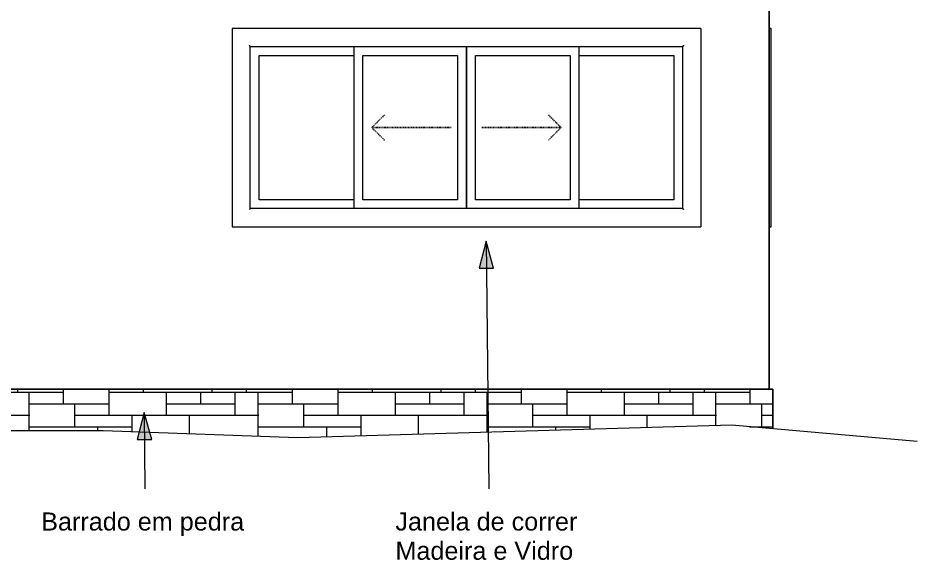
# Model space of a CAD drawing. Header units: millimetres. Extents: x -50912 to 58751, y -45352 to 5553.
# Drawn here: x 28875 to 33862, y -548 to 2457 of the extents above; entities that cross this region are included whole.
import ezdxf

# ---------------------------------------------------------------- set-up
doc = ezdxf.new("R2010")
doc.units = ezdxf.units.MM
doc.linetypes.add('Dash', pattern=[6.35, 3.175, -3.175])
for name, color, linetype, lineweight in [('A-DETL-THIN', 151, 'Continuous', 9), ('A-GLAZ', 151, 'Continuous', 9), ('A-GLAZ-HDLN', 1, 'Dash', 25), ('A-WALL', 113, 'Continuous', 25), ('A-WALL-PATT', 111, 'Continuous', 25), ('G-ANNO-TEXT', 231, 'Continuous', 9)]:
    doc.layers.add(name, color=color, linetype=linetype, lineweight=lineweight)
doc.styles.add('Arial_1', font='arial.ttf', dxfattribs={"height": 100})
pattern_1 = [(0, (34016.3, 0), (0, 1270), [952.5, -317.5]), (0, (34016.3, 63.5), (0, 1270), [0, -381, 381, -190.5, -317.5]), (0, (34016.3, 63.5), (0, 1270), [-952.5, 317.5, 0]), (0, (34016.3, 127), (0, 1270), [0, -571.5, 698.5, 0]), (0, (34016.3, 190.5), (0, 1270), [571.5, -698.5]), (0, (34016.3, 254), (0, 1270), [0, -254, 1016, 0]), (0, (34016.3, 317.5), (0, 1270), [444.5, -317.5, 381, -127]), (0, (34460.8, 381), (0, 1270), [1016, -254]), (0, (33952.8, 444.5), (0, 1270), [698.5, -571.5]), (0, (33762.3, 508), (0, 1270), [571.5, -698.5]), (0, (34016.3, 571.5), (0, 1270), [1016, -254]), (0, (34016.3, 635), (0, 1270), [0, -508, 317.5, -190.5, -254]), (0, (34016.3, 635), (0, 1270), [-1016, 254, 0]), (0, (34651.3, 698.5), (0, 1270), [762, -508]), (0, (34143.3, 762), (0, 1270), [508, -254, 190.5, -317.5]), (0, (34397.3, 825.5), (0, 1270), [508, -190.5, 317.5, -254]), (0, (34905.3, 889), (0, 1270), [762, -508]), (0, (34397.3, 952.5), (0, 1270), [508, -762]), (0, (34651.3, 1016), (0, 1270), [571.5, -698.5]), (0, (34651.3, 1079.5), (0, 1270), [0, -381, 889, 0]), (0, (34270.3, 1143), (0, 1270), [381, -889]), (0, (34651.3, 1206.5), (0, 1270), [889, -381]), (90, (34016.3, 508), (-1270, 8e-14), [190.5, -508, 444.5, -127]), (90, (34143.3, 571.5), (-1270, 8e-14), [317.5, -190.5, 127, -635]), (90, (34206.8, 317.5), (-1270, 8e-14), [127, -1143]), (90, (34270.3, 190.5), (-1270, 8e-14), [127, -762, 190.5, -190.5]), (90, (34333.8, 444.5), (-1270, 8e-14), [127, -1143]), (90, (34397.3, 0), (-1270, 8e-14), [190.5, -571.5, 317.5, -190.5]), (90, (34460.8, 254), (-1270, 8e-14), [190.5, -1079.5]), (90, (34524.3, 571.5), (-1270, 8e-14), [190.5, -63.5, 127, -889]), (90, (34587.8, 63.5), (-1270, 8e-14), [190.5, -1079.5]), (90, (34651.3, 381), (-1270, 8e-14), [190.5, -63.5, 190.5, -127, -698.5]), (90, (34651.3, 381), (-1270, 8e-14), [-571.5, 317.5, -381]), (90, (34778.3, 381), (-1270, 8e-14), [0, -889, 127, -127, -127]), (90, (34778.3, 381), (-1270, 8e-14), [-1143, 127, 0]), (90, (34841.8, 571.5), (-1270, 8e-14), [127, -1143]), (90, (34905.3, 127), (-1270, 8e-14), [127, -444.5, 317.5, -381]), (90, (34968.8, 317.5), (-1270, 8e-14), [63.5, -825.5, 190.5, -190.5]), (90, (35032.3, 381), (-1270, 8e-14), [317.5, -317.5, 190.5, -444.5]), (90, (35095.8, 698.5), (-1270, 8e-14), [190.5, -317.5, 127, -635]), (90, (35159.3, 254), (-1270, 8e-14), [127, -1143]), (90, (35222.8, 381), (-1270, 8e-14), [127, -381, 190.5, -571.5])]

# ---------------------------------------------------------------- blocks, each defined once
blk = doc.blocks.new('CRT_JAN_Correr_Vidro e Madeira_4 Folhas - 240x90 cm-3838063-FACHADA LATERAL ESQUERDA GARAGEM')
at = {"layer": 'A-GLAZ'}
for p, q in [((-37059.650772, 2400), (-37069.650772, 2400)), ((-37059.650772, 1300), (-37059.650772, 2400)), ((-37069.650772, 1300), (-37059.650772, 1300))]:
    blk.add_line(p, q, dxfattribs=at)
blk = doc.blocks.new('CRT_JAN_Correr_Vidro e Madeira_4 Folhas - 240x90 cm-3838197-FACHADA LATERAL ESQUERDA GARAGEM')
at = {"layer": 'A-GLAZ'}
for p, q in [((-40049.7, 2400), (-40049.7, 1300)), ((-37449.7, 2400), (-40049.7, 2400)), ((-37449.7, 2400), (-37449.7, 1300)), ((-39948.7, 1401), (-39948.7, 2299)), ((-39948.7, 2299), (-37550.7, 2299)), ((-39374.7, 2299), (-39374.7, 1401)), ((-38749.7, 1400.8), (-38749.7, 2299.2)), ((-38749.7, 2299.2), (-38749.7, 1400.8)), ((-38124.7, 1401), (-38124.7, 2299)), ((-37550.7, 2299), (-37550.7, 1401)), ((-39899.7, 1450), (-39899.7, 2250)), ((-39899.7, 2250), (-39374.7, 2250)), ((-39324.7, 1450), (-39324.7, 2250)), ((-39324.7, 2250), (-38799.7, 2250)), ((-38799.7, 2250), (-38799.7, 1450)), ((-38699.7, 2250), (-38174.7, 2250)), ((-38699.7, 1450), (-38699.7, 2250)), ((-38174.7, 2250), (-38174.7, 1450)), ((-38124.7, 2250), (-37599.7, 2250)), ((-37599.7, 2250), (-37599.7, 1450)), ((-39374.7, 1450), (-39899.7, 1450)), ((-38799.7, 1450), (-39324.7, 1450)), ((-38174.7, 1450), (-38699.7, 1450)), ((-37599.7, 1450), (-38124.7, 1450)), ((-37550.7, 1401), (-39948.7, 1401)), ((-40049.7, 1300), (-37449.7, 1300))]:
    blk.add_line(p, q, dxfattribs=at)
for points, knots in [([(-39948.7, 2299), (-39948.7, 2299), (-39948.7, 2299.1), (-39949, 2299.4), (-39949.3, 2299.7), (-39949.6, 2300), (-39949.9, 2300.2), (-39950.2, 2300.5), (-39950.6, 2300.9), (-39951.1, 2301.4), (-39951.4, 2301.8), (-39951.8, 2302.2), (-39952.6, 2302.9), (-39953.2, 2303.6), (-39953.7, 2304)], [0, 0, 0, 0, 0.166667, 0.25, 0.333333, 0.416667, 0.458333, 0.5, 0.583333, 0.666667, 0.708333, 0.75, 0.833333, 1, 1, 1, 1]), ([(-37545.7, 2304), (-37546.1, 2303.6), (-37546.7, 2302.9), (-37547.6, 2302.1), (-37548.1, 2301.6), (-37548.4, 2301.2), (-37548.8, 2300.9), (-37549.1, 2300.5), (-37549.4, 2300.2), (-37549.7, 2300), (-37550, 2299.7), (-37550.3, 2299.4), (-37550.6, 2299.1), (-37550.6, 2299), (-37550.7, 2299)], [-1, -1, -1, -1, -0.833333, -0.75, -0.666667, -0.625, -0.583333, -0.5, -0.458333, -0.416667, -0.333333, -0.25, -0.166667, 0, 0, 0, 0]), ([(-39948.7, 1401), (-39948.7, 1401), (-39948.7, 1400.9), (-39949, 1400.6), (-39949.3, 1400.3), (-39949.6, 1400), (-39949.9, 1399.8), (-39950.2, 1399.5), (-39950.6, 1399.1), (-39951.1, 1398.6), (-39951.4, 1398.2), (-39951.8, 1397.8), (-39952.6, 1397.1), (-39953.2, 1396.4), (-39953.7, 1396)], [0, 0, 0, 0, 0.166667, 0.25, 0.333333, 0.416667, 0.458333, 0.5, 0.583333, 0.666667, 0.708333, 0.75, 0.833333, 1, 1, 1, 1]), ([(-37550.7, 1401), (-37550.7, 1401), (-37550.6, 1400.9), (-37550.3, 1400.6), (-37550, 1400.3), (-37549.7, 1400), (-37549.4, 1399.8), (-37549.1, 1399.5), (-37548.7, 1399.1), (-37548.2, 1398.6), (-37547.9, 1398.2), (-37547.5, 1397.8), (-37546.7, 1397.1), (-37546.1, 1396.4), (-37545.7, 1396)], [0, 0, 0, 0, 0.166667, 0.25, 0.333333, 0.416667, 0.458333, 0.5, 0.583333, 0.666667, 0.708333, 0.75, 0.833333, 1, 1, 1, 1])]:
    blk.add_open_spline(points, degree=3, knots=knots, dxfattribs=at)
at = {"layer": 'A-GLAZ-HDLN'}
for p, q in [((-39274.7, 1850), (-39203.9, 1920.7)), ((-38224.7, 1850), (-38295.4, 1920.7)), ((-39274.7, 1850), (-39203.9, 1779.3)), ((-38834.7, 1850), (-39274.7, 1850)), ((-38664.7, 1850), (-38224.7, 1850)), ((-38224.7, 1850), (-38295.4, 1779.3))]:
    blk.add_line(p, q, dxfattribs=at)

msp = doc.modelspace()

# ---------------------------------------------------------------- hatches: boundary and pattern name
at = {"layer": 'A-WALL-PATT', "lineweight": 9}
h = msp.add_hatch(dxfattribs=at)
h.set_pattern_fill('FP_11', color=256, style=0, pattern_type=2)
h.set_pattern_definition(pattern_1)
h.paths.add_polyline_path([(30427.697, 130.257), (32834.809, 200), (33043.116, 181.775), (33043.116, 400), (27023.116, 400), (27023.116, 167.948), (29348.355, 167.948), (30393.751, 131.442)])
h = msp.add_hatch(dxfattribs=at)
h.set_pattern_fill('FP_11', color=256, style=0, pattern_type=2)
h.set_pattern_definition(pattern_1)
h.paths.add_polyline_path([(33063.116, 180.026), (33063.116, 400), (33043.116, 400), (33043.116, 181.775)])
at = {"layer": 'G-ANNO-TEXT'}
for points in [[(31471.751, 1219.946), (31433.172, 1069.523), (31513.552, 1070.386)], [(29575.951, 270.319), (29536.998, 119.992), (29617.38, 120.656)]]:
    msp.add_hatch(color=7, dxfattribs=at).paths.add_polyline_path(points)

# ---------------------------------------------------------------- linework, layer by layer
at = {"layer": 'A-DETL-THIN'}
for p, q in [((32834.809, 200), (30427.697, 130.257)), ((33862.426, 110.095), (32834.809, 200)), ((29348.355, 167.948), (26828.355, 167.948)), ((30427.697, 130.257), (29348.355, 167.948))]:
    msp.add_line(p, q, dxfattribs=at)
at = {"layer": 'A-WALL'}
for p, q in [((33043.116, 2702.515), (33043.116, 400)), ((33063.116, 400), (27023.116, 400)), ((33063.116, 400), (33063.116, 180.026))]:
    msp.add_line(p, q, dxfattribs=at)
at = {"layer": 'G-ANNO-TEXT', "color": 7}
for p, q in [((31471.751, 1219.946), (31433.172, 1069.523)), ((31513.552, 1070.386), (31471.751, 1219.946)), ((31471.751, 1219.946), (31486.501, -153.818)), ((31433.172, 1069.523), (31513.552, 1070.386)), ((29575.951, 270.319), (29536.998, 119.992)), ((29617.38, 120.656), (29575.951, 270.319)), ((29575.951, 270.319), (29579.451, -153.818)), ((29536.998, 119.992), (29617.38, 120.656))]:
    msp.add_line(p, q, dxfattribs=at)

# ---------------------------------------------------------------- block references
at = {"layer": 'A-GLAZ'}
for name in ['CRT_JAN_Correr_Vidro e Madeira_4 Folhas - 240x90 cm-3838197-FACHADA LATERAL ESQUERDA GARAGEM', 'CRT_JAN_Correr_Vidro e Madeira_4 Folhas - 240x90 cm-3838063-FACHADA LATERAL ESQUERDA GARAGEM']:
    msp.add_blockref(name, (70112.767, 0), dxfattribs=at)

# ---------------------------------------------------------------- texts
at = {"layer": 'G-ANNO-TEXT', "color": 7, "char_height": 100, "attachment_point": 1, "style": 'Arial_1'}
for s, insert, width in [('Barrado em pedra', (29003.951, -284.402), 1390.92781), ('Janela de correr', (30969.001, -284.402), 1250.6325), ('Madeira e Vidro', (30969.001, -446.459), 1218.565)]:
    msp.add_mtext(s, dxfattribs=dict(at, insert=insert, width=width))

doc.saveas('drawing.dxf')
